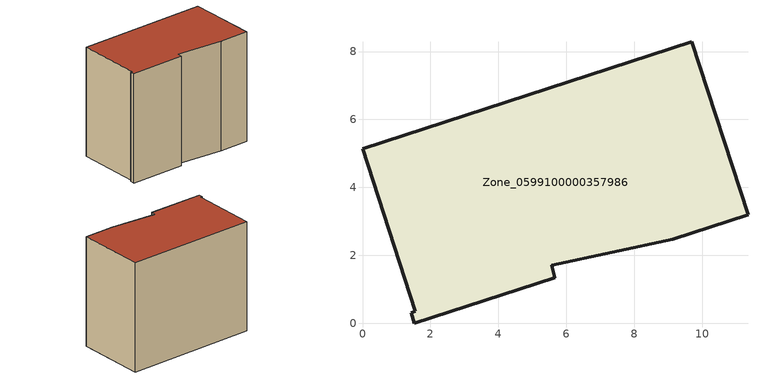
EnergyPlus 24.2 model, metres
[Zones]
Zone_0599100000357986
 floor ground (C_G): 1.44,0.31 1.55,0.35 0,5.14 9.7,8.29 11.35,3.19 9.14,2.47 5.58,1.71 5.65,1.34 1.53,0 z2.95
 wall outside (C_F): 1.55,0.35 1.44,0.31 1.53,0 5.65,1.34 5.58,1.71 9.14,2.47 11.35,3.19 9.7,8.29 0,5.14 1.55,0.35 z2.95:11.51
 roof outside (C_R): 1.53,0 5.65,1.34 5.58,1.71 9.14,2.47 11.35,3.19 9.7,8.29 0,5.14 1.55,0.35 1.44,0.31 z11.51
[BUILDING]
Pand.0599100000357986: North Axis=0; Terrain=City; Loads Convergence Tolerance Value=0.04; Temperature Convergence Tolerance Value=0.4; Solar Distribution=FullExterior; Maximum Number of Warmup Days=25; Minimum Number of Warmup Days=1
[Site:Location]
Rotterdam.The.Hague.AP_ZH_NLD Design_Conditions: Latitude=51.96; Longitude=4.45; Time Zone=1; Elevation=-4.5
[SITE:GROUNDTEMPERATURE:BUILDINGSURFACE]
18, 18, 18, 18, 18, 18, 18, 18, 18, 18, 18, 18
[MATERIAL] Thermal Absorptance=0.9; Solar Absorptance=0.7; Visible Absorptance=0.7
Name | Roughness | Thickness | Conductivity | Density | Specific Heat
G.TC.1992-2005 | MediumSmooth | 0.15 | 0.06 | 540 | 1210
F.TC.1992-2005 | Rough | 0.3 | 0.12 | 1920 | 840
R.TC.1992-2005 | MediumRough | 0.2 | 0.08 | 1500 | 1000
[CONSTRUCTION]
C_G: G.TC.1992-2005
C_F: F.TC.1992-2005
C_R: R.TC.1992-2005
[ZONE]
Zone_0599100000357986: Type=1; Multiplier=1; Ceiling Height=Autocalculate; Volume=Autocalculate; Floor Area=autocalculate; Part of Total Floor Area=Yes
[ZONEINFILTRATION:DESIGNFLOWRATE]
Infil_Zone_0599100000357986: Zone or ZoneList or Space or SpaceList=Zone_0599100000357986; Schedule=AlwaysOn; Design Flow Rate Calculation Method=Flow/Area; Flow Rate per Floor Area=0.0015; Constant Term Coefficient=1; Temperature Term Coefficient=0; Velocity Term Coefficient=0; Velocity Squared Term Coefficient=0
[HVACTEMPLATE:ZONE:IDEALLOADSAIRSYSTEM]
Zone_0599100000357986: Maximum Heating Supply Air Temperature=50; Minimum Cooling Supply Air Temperature=13; Maximum Heating Supply Air Humidity Ratio=0.0156; Minimum Cooling Supply Air Humidity Ratio=0.0077; Heating Limit=NoLimit; Cooling Limit=NoLimit; Dehumidification Control Type=ConstantSensibleHeatRatio; Cooling Sensible Heat Ratio=0.7; Dehumidification Setpoint=60; Humidification Control Type=None; Humidification Setpoint=30; Outdoor Air Method=None; Outdoor Air Flow Rate per Person=0.00944; Outdoor Air Flow Rate per Zone Floor Area=0; Outdoor Air Flow Rate per Zone=0; Demand Controlled Ventilation Type=None; Outdoor Air Economizer Type=NoEconomizer; Heat Recovery Type=None; Sensible Heat Recovery Effectiveness=0.7; Latent Heat Recovery Effectiveness=0.65
[ZONECONTROL:THERMOSTAT]
ThermostatControl_Zone_0599100000357986: Zone or ZoneList=Zone_0599100000357986; Control Type Schedule=DualSetpointControlType; Control 1=Thermostat_Zone_0599100000357986; Temperature Difference Between Cutout And Setpoint=0
[THERMOSTATSETPOINT:DUALSETPOINT]
Thermostat_Zone_0599100000357986: Heating Setpoint Temperature Schedule=HeatingSetpoint_Zone_0599100000357986; Cooling Setpoint Temperature Schedule=CoolingSetpoint_Zone_0599100000357986
[SCHEDULE:COMPACT]
HeatingSetpoint_Zone_0599100000357986: Through: 12/31, For: AllDays, Until: 24:00, 21
CoolingSetpoint_Zone_0599100000357986: Through: 12/31, For: AllDays, Until: 24:00, 24
DualSetpointControlType: Through: 12/31, For: AllDays, Until: 24:00, 4
AlwaysOn: Through: 12/31, For: AllDays, Until: 24:00, 1
